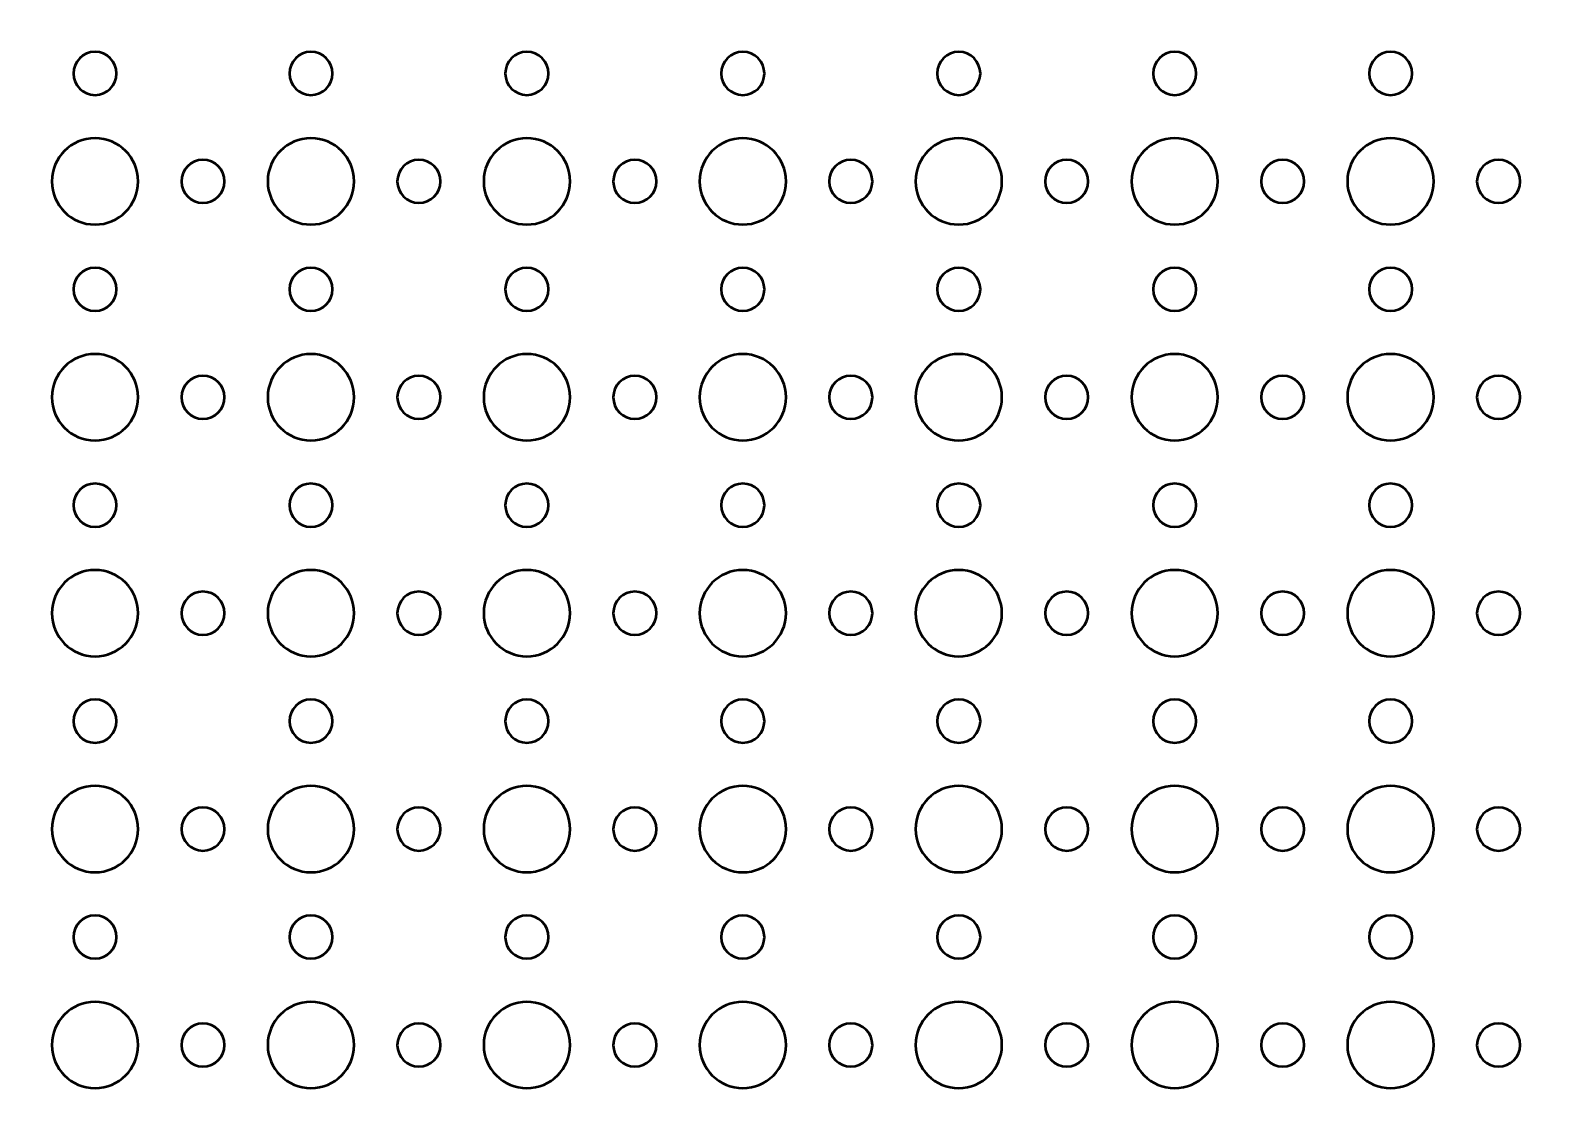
# Model space of a CAD drawing. Header units: centimetres. Extents: x -42 to 42, y -29.9 to 29.9.
# Drawn here: x 10.8 to 21.3, y 7.8 to 15.3 of the extents above; entities that cross this region are included whole.
import ezdxf

# ---------------------------------------------------------------- set-up
doc = ezdxf.new("R2010")
doc.units = ezdxf.units.CM
doc.header["$MEASUREMENT"] = 0
doc.layers.add('Layer 1', color=7, linetype='Continuous')

msp = doc.modelspace()

# ---------------------------------------------------------------- linework, layer by layer
at = {"layer": 'Layer 1', "lineweight": 53}
for points, knots in [([(41.95, 29.45), (41.95, 29.45), (41.95, -29.45), (41.95, -29.45), (41.95, -29.45), (41.95, -29.72614), (41.72614, -29.95), (41.45, -29.95), (41.45, -29.95), (41.45, -29.95), (-41.45, -29.95), (-41.45, -29.95), (-41.45, -29.95), (-41.72614, -29.95), (-41.95, -29.72614), (-41.95, -29.45), (-41.95, -29.45), (-41.95, -29.45), (-41.95, 29.45), (-41.95, 29.45), (-41.95, 29.45), (-41.95, 29.72614), (-41.72614, 29.95), (-41.45, 29.95), (-41.45, 29.95), (-41.45, 29.95), (41.45, 29.95), (41.45, 29.95), (41.45, 29.95), (41.72614, 29.95), (41.95, 29.72614), (41.95, 29.45)], [0, 0, 0, 0, 0.11111111, 0.11111111, 0.11111111, 0.11111111, 0.22222222, 0.22222222, 0.22222222, 0.22222222, 0.33333333, 0.33333333, 0.33333333, 0.33333333, 0.44444444, 0.44444444, 0.44444444, 0.44444444, 0.55555556, 0.55555556, 0.55555556, 0.55555556, 0.66666667, 0.66666667, 0.66666667, 0.66666667, 0.77777778, 0.77777778, 0.77777778, 0.77777778, 1, 1, 1, 1]), ([(11.25, 14.85), (11.16716, 14.85), (11.1, 14.91716), (11.1, 15), (11.1, 15), (11.1, 15.08284), (11.16716, 15.15), (11.25, 15.15), (11.25, 15.15), (11.33284, 15.15), (11.4, 15.08284), (11.4, 15), (11.4, 15), (11.4, 14.91716), (11.33284, 14.85), (11.25, 14.85)], [0, 0, 0, 0, 0.2, 0.2, 0.2, 0.2, 0.4, 0.4, 0.4, 0.4, 0.6, 0.6, 0.6, 0.6, 1, 1, 1, 1]), ([(12.75, 14.85), (12.66716, 14.85), (12.6, 14.91716), (12.6, 15), (12.6, 15), (12.6, 15.08284), (12.66716, 15.15), (12.75, 15.15), (12.75, 15.15), (12.83284, 15.15), (12.9, 15.08284), (12.9, 15), (12.9, 15), (12.9, 14.91716), (12.83284, 14.85), (12.75, 14.85)], [0, 0, 0, 0, 0.2, 0.2, 0.2, 0.2, 0.4, 0.4, 0.4, 0.4, 0.6, 0.6, 0.6, 0.6, 1, 1, 1, 1]), ([(14.25, 14.85), (14.16716, 14.85), (14.1, 14.91716), (14.1, 15), (14.1, 15), (14.1, 15.08284), (14.16716, 15.15), (14.25, 15.15), (14.25, 15.15), (14.33284, 15.15), (14.4, 15.08284), (14.4, 15), (14.4, 15), (14.4, 14.91716), (14.33284, 14.85), (14.25, 14.85)], [0, 0, 0, 0, 0.2, 0.2, 0.2, 0.2, 0.4, 0.4, 0.4, 0.4, 0.6, 0.6, 0.6, 0.6, 1, 1, 1, 1]), ([(15.75, 14.85), (15.66716, 14.85), (15.6, 14.91716), (15.6, 15), (15.6, 15), (15.6, 15.08284), (15.66716, 15.15), (15.75, 15.15), (15.75, 15.15), (15.83284, 15.15), (15.9, 15.08284), (15.9, 15), (15.9, 15), (15.9, 14.91716), (15.83284, 14.85), (15.75, 14.85)], [0, 0, 0, 0, 0.2, 0.2, 0.2, 0.2, 0.4, 0.4, 0.4, 0.4, 0.6, 0.6, 0.6, 0.6, 1, 1, 1, 1]), ([(17.25, 14.85), (17.16716, 14.85), (17.1, 14.91716), (17.1, 15), (17.1, 15), (17.1, 15.08284), (17.16716, 15.15), (17.25, 15.15), (17.25, 15.15), (17.33284, 15.15), (17.4, 15.08284), (17.4, 15), (17.4, 15), (17.4, 14.91716), (17.33284, 14.85), (17.25, 14.85)], [0, 0, 0, 0, 0.2, 0.2, 0.2, 0.2, 0.4, 0.4, 0.4, 0.4, 0.6, 0.6, 0.6, 0.6, 1, 1, 1, 1]), ([(18.75, 14.85), (18.66716, 14.85), (18.6, 14.91716), (18.6, 15), (18.6, 15), (18.6, 15.08284), (18.66716, 15.15), (18.75, 15.15), (18.75, 15.15), (18.83284, 15.15), (18.9, 15.08284), (18.9, 15), (18.9, 15), (18.9, 14.91716), (18.83284, 14.85), (18.75, 14.85)], [0, 0, 0, 0, 0.2, 0.2, 0.2, 0.2, 0.4, 0.4, 0.4, 0.4, 0.6, 0.6, 0.6, 0.6, 1, 1, 1, 1]), ([(20.25, 14.85), (20.16716, 14.85), (20.1, 14.91716), (20.1, 15), (20.1, 15), (20.1, 15.08284), (20.16716, 15.15), (20.25, 15.15), (20.25, 15.15), (20.33284, 15.15), (20.4, 15.08284), (20.4, 15), (20.4, 15), (20.4, 14.91716), (20.33284, 14.85), (20.25, 14.85)], [0, 0, 0, 0, 0.2, 0.2, 0.2, 0.2, 0.4, 0.4, 0.4, 0.4, 0.6, 0.6, 0.6, 0.6, 1, 1, 1, 1]), ([(11.25, 13.95), (11.08431, 13.95), (10.95, 14.08431), (10.95, 14.25), (10.95, 14.25), (10.95, 14.41569), (11.08431, 14.55), (11.25, 14.55), (11.25, 14.55), (11.41569, 14.55), (11.55, 14.41569), (11.55, 14.25), (11.55, 14.25), (11.55, 14.08431), (11.41569, 13.95), (11.25, 13.95)], [0, 0, 0, 0, 0.2, 0.2, 0.2, 0.2, 0.4, 0.4, 0.4, 0.4, 0.6, 0.6, 0.6, 0.6, 1, 1, 1, 1]), ([(12.75, 13.95), (12.58431, 13.95), (12.45, 14.08431), (12.45, 14.25), (12.45, 14.25), (12.45, 14.41569), (12.58431, 14.55), (12.75, 14.55), (12.75, 14.55), (12.91569, 14.55), (13.05, 14.41569), (13.05, 14.25), (13.05, 14.25), (13.05, 14.08431), (12.91569, 13.95), (12.75, 13.95)], [0, 0, 0, 0, 0.2, 0.2, 0.2, 0.2, 0.4, 0.4, 0.4, 0.4, 0.6, 0.6, 0.6, 0.6, 1, 1, 1, 1]), ([(14.25, 13.95), (14.08431, 13.95), (13.95, 14.08431), (13.95, 14.25), (13.95, 14.25), (13.95, 14.41569), (14.08431, 14.55), (14.25, 14.55), (14.25, 14.55), (14.41569, 14.55), (14.55, 14.41569), (14.55, 14.25), (14.55, 14.25), (14.55, 14.08431), (14.41569, 13.95), (14.25, 13.95)], [0, 0, 0, 0, 0.2, 0.2, 0.2, 0.2, 0.4, 0.4, 0.4, 0.4, 0.6, 0.6, 0.6, 0.6, 1, 1, 1, 1]), ([(15.75, 13.95), (15.58431, 13.95), (15.45, 14.08431), (15.45, 14.25), (15.45, 14.25), (15.45, 14.41569), (15.58431, 14.55), (15.75, 14.55), (15.75, 14.55), (15.91569, 14.55), (16.05, 14.41569), (16.05, 14.25), (16.05, 14.25), (16.05, 14.08431), (15.91569, 13.95), (15.75, 13.95)], [0, 0, 0, 0, 0.2, 0.2, 0.2, 0.2, 0.4, 0.4, 0.4, 0.4, 0.6, 0.6, 0.6, 0.6, 1, 1, 1, 1]), ([(17.25, 13.95), (17.08431, 13.95), (16.95, 14.08431), (16.95, 14.25), (16.95, 14.25), (16.95, 14.41569), (17.08431, 14.55), (17.25, 14.55), (17.25, 14.55), (17.41569, 14.55), (17.55, 14.41569), (17.55, 14.25), (17.55, 14.25), (17.55, 14.08431), (17.41569, 13.95), (17.25, 13.95)], [0, 0, 0, 0, 0.2, 0.2, 0.2, 0.2, 0.4, 0.4, 0.4, 0.4, 0.6, 0.6, 0.6, 0.6, 1, 1, 1, 1]), ([(18.75, 13.95), (18.58431, 13.95), (18.45, 14.08431), (18.45, 14.25), (18.45, 14.25), (18.45, 14.41569), (18.58431, 14.55), (18.75, 14.55), (18.75, 14.55), (18.91569, 14.55), (19.05, 14.41569), (19.05, 14.25), (19.05, 14.25), (19.05, 14.08431), (18.91569, 13.95), (18.75, 13.95)], [0, 0, 0, 0, 0.2, 0.2, 0.2, 0.2, 0.4, 0.4, 0.4, 0.4, 0.6, 0.6, 0.6, 0.6, 1, 1, 1, 1]), ([(20.25, 13.95), (20.08431, 13.95), (19.95, 14.08431), (19.95, 14.25), (19.95, 14.25), (19.95, 14.41569), (20.08431, 14.55), (20.25, 14.55), (20.25, 14.55), (20.41569, 14.55), (20.55, 14.41569), (20.55, 14.25), (20.55, 14.25), (20.55, 14.08431), (20.41569, 13.95), (20.25, 13.95)], [0, 0, 0, 0, 0.2, 0.2, 0.2, 0.2, 0.4, 0.4, 0.4, 0.4, 0.6, 0.6, 0.6, 0.6, 1, 1, 1, 1]), ([(12, 14.1), (11.91716, 14.1), (11.85, 14.16716), (11.85, 14.25), (11.85, 14.25), (11.85, 14.33284), (11.91716, 14.4), (12, 14.4), (12, 14.4), (12.08284, 14.4), (12.15, 14.33284), (12.15, 14.25), (12.15, 14.25), (12.15, 14.16716), (12.08284, 14.1), (12, 14.1)], [0, 0, 0, 0, 0.2, 0.2, 0.2, 0.2, 0.4, 0.4, 0.4, 0.4, 0.6, 0.6, 0.6, 0.6, 1, 1, 1, 1]), ([(13.5, 14.1), (13.41716, 14.1), (13.35, 14.16716), (13.35, 14.25), (13.35, 14.25), (13.35, 14.33284), (13.41716, 14.4), (13.5, 14.4), (13.5, 14.4), (13.58284, 14.4), (13.65, 14.33284), (13.65, 14.25), (13.65, 14.25), (13.65, 14.16716), (13.58284, 14.1), (13.5, 14.1)], [0, 0, 0, 0, 0.2, 0.2, 0.2, 0.2, 0.4, 0.4, 0.4, 0.4, 0.6, 0.6, 0.6, 0.6, 1, 1, 1, 1]), ([(15, 14.1), (14.91716, 14.1), (14.85, 14.16716), (14.85, 14.25), (14.85, 14.25), (14.85, 14.33284), (14.91716, 14.4), (15, 14.4), (15, 14.4), (15.08284, 14.4), (15.15, 14.33284), (15.15, 14.25), (15.15, 14.25), (15.15, 14.16716), (15.08284, 14.1), (15, 14.1)], [0, 0, 0, 0, 0.2, 0.2, 0.2, 0.2, 0.4, 0.4, 0.4, 0.4, 0.6, 0.6, 0.6, 0.6, 1, 1, 1, 1]), ([(16.5, 14.1), (16.41716, 14.1), (16.35, 14.16716), (16.35, 14.25), (16.35, 14.25), (16.35, 14.33284), (16.41716, 14.4), (16.5, 14.4), (16.5, 14.4), (16.58284, 14.4), (16.65, 14.33284), (16.65, 14.25), (16.65, 14.25), (16.65, 14.16716), (16.58284, 14.1), (16.5, 14.1)], [0, 0, 0, 0, 0.2, 0.2, 0.2, 0.2, 0.4, 0.4, 0.4, 0.4, 0.6, 0.6, 0.6, 0.6, 1, 1, 1, 1]), ([(18, 14.1), (17.91716, 14.1), (17.85, 14.16716), (17.85, 14.25), (17.85, 14.25), (17.85, 14.33284), (17.91716, 14.4), (18, 14.4), (18, 14.4), (18.08284, 14.4), (18.15, 14.33284), (18.15, 14.25), (18.15, 14.25), (18.15, 14.16716), (18.08284, 14.1), (18, 14.1)], [0, 0, 0, 0, 0.2, 0.2, 0.2, 0.2, 0.4, 0.4, 0.4, 0.4, 0.6, 0.6, 0.6, 0.6, 1, 1, 1, 1]), ([(19.5, 14.1), (19.41716, 14.1), (19.35, 14.16716), (19.35, 14.25), (19.35, 14.25), (19.35, 14.33284), (19.41716, 14.4), (19.5, 14.4), (19.5, 14.4), (19.58284, 14.4), (19.65, 14.33284), (19.65, 14.25), (19.65, 14.25), (19.65, 14.16716), (19.58284, 14.1), (19.5, 14.1)], [0, 0, 0, 0, 0.2, 0.2, 0.2, 0.2, 0.4, 0.4, 0.4, 0.4, 0.6, 0.6, 0.6, 0.6, 1, 1, 1, 1]), ([(21, 14.1), (20.91716, 14.1), (20.85, 14.16716), (20.85, 14.25), (20.85, 14.25), (20.85, 14.33284), (20.91716, 14.4), (21, 14.4), (21, 14.4), (21.08284, 14.4), (21.15, 14.33284), (21.15, 14.25), (21.15, 14.25), (21.15, 14.16716), (21.08284, 14.1), (21, 14.1)], [0, 0, 0, 0, 0.2, 0.2, 0.2, 0.2, 0.4, 0.4, 0.4, 0.4, 0.6, 0.6, 0.6, 0.6, 1, 1, 1, 1]), ([(11.25, 13.35), (11.16716, 13.35), (11.1, 13.41716), (11.1, 13.5), (11.1, 13.5), (11.1, 13.58284), (11.16716, 13.65), (11.25, 13.65), (11.25, 13.65), (11.33284, 13.65), (11.4, 13.58284), (11.4, 13.5), (11.4, 13.5), (11.4, 13.41716), (11.33284, 13.35), (11.25, 13.35)], [0, 0, 0, 0, 0.2, 0.2, 0.2, 0.2, 0.4, 0.4, 0.4, 0.4, 0.6, 0.6, 0.6, 0.6, 1, 1, 1, 1]), ([(12.75, 13.35), (12.66716, 13.35), (12.6, 13.41716), (12.6, 13.5), (12.6, 13.5), (12.6, 13.58284), (12.66716, 13.65), (12.75, 13.65), (12.75, 13.65), (12.83284, 13.65), (12.9, 13.58284), (12.9, 13.5), (12.9, 13.5), (12.9, 13.41716), (12.83284, 13.35), (12.75, 13.35)], [0, 0, 0, 0, 0.2, 0.2, 0.2, 0.2, 0.4, 0.4, 0.4, 0.4, 0.6, 0.6, 0.6, 0.6, 1, 1, 1, 1]), ([(14.25, 13.35), (14.16716, 13.35), (14.1, 13.41716), (14.1, 13.5), (14.1, 13.5), (14.1, 13.58284), (14.16716, 13.65), (14.25, 13.65), (14.25, 13.65), (14.33284, 13.65), (14.4, 13.58284), (14.4, 13.5), (14.4, 13.5), (14.4, 13.41716), (14.33284, 13.35), (14.25, 13.35)], [0, 0, 0, 0, 0.2, 0.2, 0.2, 0.2, 0.4, 0.4, 0.4, 0.4, 0.6, 0.6, 0.6, 0.6, 1, 1, 1, 1]), ([(15.75, 13.35), (15.66716, 13.35), (15.6, 13.41716), (15.6, 13.5), (15.6, 13.5), (15.6, 13.58284), (15.66716, 13.65), (15.75, 13.65), (15.75, 13.65), (15.83284, 13.65), (15.9, 13.58284), (15.9, 13.5), (15.9, 13.5), (15.9, 13.41716), (15.83284, 13.35), (15.75, 13.35)], [0, 0, 0, 0, 0.2, 0.2, 0.2, 0.2, 0.4, 0.4, 0.4, 0.4, 0.6, 0.6, 0.6, 0.6, 1, 1, 1, 1]), ([(17.25, 13.35), (17.16716, 13.35), (17.1, 13.41716), (17.1, 13.5), (17.1, 13.5), (17.1, 13.58284), (17.16716, 13.65), (17.25, 13.65), (17.25, 13.65), (17.33284, 13.65), (17.4, 13.58284), (17.4, 13.5), (17.4, 13.5), (17.4, 13.41716), (17.33284, 13.35), (17.25, 13.35)], [0, 0, 0, 0, 0.2, 0.2, 0.2, 0.2, 0.4, 0.4, 0.4, 0.4, 0.6, 0.6, 0.6, 0.6, 1, 1, 1, 1]), ([(18.75, 13.35), (18.66716, 13.35), (18.6, 13.41716), (18.6, 13.5), (18.6, 13.5), (18.6, 13.58284), (18.66716, 13.65), (18.75, 13.65), (18.75, 13.65), (18.83284, 13.65), (18.9, 13.58284), (18.9, 13.5), (18.9, 13.5), (18.9, 13.41716), (18.83284, 13.35), (18.75, 13.35)], [0, 0, 0, 0, 0.2, 0.2, 0.2, 0.2, 0.4, 0.4, 0.4, 0.4, 0.6, 0.6, 0.6, 0.6, 1, 1, 1, 1]), ([(20.25, 13.35), (20.16716, 13.35), (20.1, 13.41716), (20.1, 13.5), (20.1, 13.5), (20.1, 13.58284), (20.16716, 13.65), (20.25, 13.65), (20.25, 13.65), (20.33284, 13.65), (20.4, 13.58284), (20.4, 13.5), (20.4, 13.5), (20.4, 13.41716), (20.33284, 13.35), (20.25, 13.35)], [0, 0, 0, 0, 0.2, 0.2, 0.2, 0.2, 0.4, 0.4, 0.4, 0.4, 0.6, 0.6, 0.6, 0.6, 1, 1, 1, 1]), ([(11.25, 12.45), (11.08431, 12.45), (10.95, 12.58431), (10.95, 12.75), (10.95, 12.75), (10.95, 12.91569), (11.08431, 13.05), (11.25, 13.05), (11.25, 13.05), (11.41569, 13.05), (11.55, 12.91569), (11.55, 12.75), (11.55, 12.75), (11.55, 12.58431), (11.41569, 12.45), (11.25, 12.45)], [0, 0, 0, 0, 0.2, 0.2, 0.2, 0.2, 0.4, 0.4, 0.4, 0.4, 0.6, 0.6, 0.6, 0.6, 1, 1, 1, 1]), ([(12.75, 12.45), (12.58431, 12.45), (12.45, 12.58431), (12.45, 12.75), (12.45, 12.75), (12.45, 12.91569), (12.58431, 13.05), (12.75, 13.05), (12.75, 13.05), (12.91569, 13.05), (13.05, 12.91569), (13.05, 12.75), (13.05, 12.75), (13.05, 12.58431), (12.91569, 12.45), (12.75, 12.45)], [0, 0, 0, 0, 0.2, 0.2, 0.2, 0.2, 0.4, 0.4, 0.4, 0.4, 0.6, 0.6, 0.6, 0.6, 1, 1, 1, 1]), ([(14.25, 12.45), (14.08431, 12.45), (13.95, 12.58431), (13.95, 12.75), (13.95, 12.75), (13.95, 12.91569), (14.08431, 13.05), (14.25, 13.05), (14.25, 13.05), (14.41569, 13.05), (14.55, 12.91569), (14.55, 12.75), (14.55, 12.75), (14.55, 12.58431), (14.41569, 12.45), (14.25, 12.45)], [0, 0, 0, 0, 0.2, 0.2, 0.2, 0.2, 0.4, 0.4, 0.4, 0.4, 0.6, 0.6, 0.6, 0.6, 1, 1, 1, 1]), ([(15.75, 12.45), (15.58431, 12.45), (15.45, 12.58431), (15.45, 12.75), (15.45, 12.75), (15.45, 12.91569), (15.58431, 13.05), (15.75, 13.05), (15.75, 13.05), (15.91569, 13.05), (16.05, 12.91569), (16.05, 12.75), (16.05, 12.75), (16.05, 12.58431), (15.91569, 12.45), (15.75, 12.45)], [0, 0, 0, 0, 0.2, 0.2, 0.2, 0.2, 0.4, 0.4, 0.4, 0.4, 0.6, 0.6, 0.6, 0.6, 1, 1, 1, 1]), ([(17.25, 12.45), (17.08431, 12.45), (16.95, 12.58431), (16.95, 12.75), (16.95, 12.75), (16.95, 12.91569), (17.08431, 13.05), (17.25, 13.05), (17.25, 13.05), (17.41569, 13.05), (17.55, 12.91569), (17.55, 12.75), (17.55, 12.75), (17.55, 12.58431), (17.41569, 12.45), (17.25, 12.45)], [0, 0, 0, 0, 0.2, 0.2, 0.2, 0.2, 0.4, 0.4, 0.4, 0.4, 0.6, 0.6, 0.6, 0.6, 1, 1, 1, 1]), ([(18.75, 12.45), (18.58431, 12.45), (18.45, 12.58431), (18.45, 12.75), (18.45, 12.75), (18.45, 12.91569), (18.58431, 13.05), (18.75, 13.05), (18.75, 13.05), (18.91569, 13.05), (19.05, 12.91569), (19.05, 12.75), (19.05, 12.75), (19.05, 12.58431), (18.91569, 12.45), (18.75, 12.45)], [0, 0, 0, 0, 0.2, 0.2, 0.2, 0.2, 0.4, 0.4, 0.4, 0.4, 0.6, 0.6, 0.6, 0.6, 1, 1, 1, 1]), ([(20.25, 12.45), (20.08431, 12.45), (19.95, 12.58431), (19.95, 12.75), (19.95, 12.75), (19.95, 12.91569), (20.08431, 13.05), (20.25, 13.05), (20.25, 13.05), (20.41569, 13.05), (20.55, 12.91569), (20.55, 12.75), (20.55, 12.75), (20.55, 12.58431), (20.41569, 12.45), (20.25, 12.45)], [0, 0, 0, 0, 0.2, 0.2, 0.2, 0.2, 0.4, 0.4, 0.4, 0.4, 0.6, 0.6, 0.6, 0.6, 1, 1, 1, 1]), ([(12, 12.6), (11.91716, 12.6), (11.85, 12.66716), (11.85, 12.75), (11.85, 12.75), (11.85, 12.83284), (11.91716, 12.9), (12, 12.9), (12, 12.9), (12.08284, 12.9), (12.15, 12.83284), (12.15, 12.75), (12.15, 12.75), (12.15, 12.66716), (12.08284, 12.6), (12, 12.6)], [0, 0, 0, 0, 0.2, 0.2, 0.2, 0.2, 0.4, 0.4, 0.4, 0.4, 0.6, 0.6, 0.6, 0.6, 1, 1, 1, 1]), ([(13.5, 12.6), (13.41716, 12.6), (13.35, 12.66716), (13.35, 12.75), (13.35, 12.75), (13.35, 12.83284), (13.41716, 12.9), (13.5, 12.9), (13.5, 12.9), (13.58284, 12.9), (13.65, 12.83284), (13.65, 12.75), (13.65, 12.75), (13.65, 12.66716), (13.58284, 12.6), (13.5, 12.6)], [0, 0, 0, 0, 0.2, 0.2, 0.2, 0.2, 0.4, 0.4, 0.4, 0.4, 0.6, 0.6, 0.6, 0.6, 1, 1, 1, 1]), ([(15, 12.6), (14.91716, 12.6), (14.85, 12.66716), (14.85, 12.75), (14.85, 12.75), (14.85, 12.83284), (14.91716, 12.9), (15, 12.9), (15, 12.9), (15.08284, 12.9), (15.15, 12.83284), (15.15, 12.75), (15.15, 12.75), (15.15, 12.66716), (15.08284, 12.6), (15, 12.6)], [0, 0, 0, 0, 0.2, 0.2, 0.2, 0.2, 0.4, 0.4, 0.4, 0.4, 0.6, 0.6, 0.6, 0.6, 1, 1, 1, 1]), ([(16.5, 12.6), (16.41716, 12.6), (16.35, 12.66716), (16.35, 12.75), (16.35, 12.75), (16.35, 12.83284), (16.41716, 12.9), (16.5, 12.9), (16.5, 12.9), (16.58284, 12.9), (16.65, 12.83284), (16.65, 12.75), (16.65, 12.75), (16.65, 12.66716), (16.58284, 12.6), (16.5, 12.6)], [0, 0, 0, 0, 0.2, 0.2, 0.2, 0.2, 0.4, 0.4, 0.4, 0.4, 0.6, 0.6, 0.6, 0.6, 1, 1, 1, 1]), ([(18, 12.6), (17.91716, 12.6), (17.85, 12.66716), (17.85, 12.75), (17.85, 12.75), (17.85, 12.83284), (17.91716, 12.9), (18, 12.9), (18, 12.9), (18.08284, 12.9), (18.15, 12.83284), (18.15, 12.75), (18.15, 12.75), (18.15, 12.66716), (18.08284, 12.6), (18, 12.6)], [0, 0, 0, 0, 0.2, 0.2, 0.2, 0.2, 0.4, 0.4, 0.4, 0.4, 0.6, 0.6, 0.6, 0.6, 1, 1, 1, 1]), ([(19.5, 12.6), (19.41716, 12.6), (19.35, 12.66716), (19.35, 12.75), (19.35, 12.75), (19.35, 12.83284), (19.41716, 12.9), (19.5, 12.9), (19.5, 12.9), (19.58284, 12.9), (19.65, 12.83284), (19.65, 12.75), (19.65, 12.75), (19.65, 12.66716), (19.58284, 12.6), (19.5, 12.6)], [0, 0, 0, 0, 0.2, 0.2, 0.2, 0.2, 0.4, 0.4, 0.4, 0.4, 0.6, 0.6, 0.6, 0.6, 1, 1, 1, 1]), ([(21, 12.6), (20.91716, 12.6), (20.85, 12.66716), (20.85, 12.75), (20.85, 12.75), (20.85, 12.83284), (20.91716, 12.9), (21, 12.9), (21, 12.9), (21.08284, 12.9), (21.15, 12.83284), (21.15, 12.75), (21.15, 12.75), (21.15, 12.66716), (21.08284, 12.6), (21, 12.6)], [0, 0, 0, 0, 0.2, 0.2, 0.2, 0.2, 0.4, 0.4, 0.4, 0.4, 0.6, 0.6, 0.6, 0.6, 1, 1, 1, 1]), ([(11.25, 11.85), (11.16716, 11.85), (11.1, 11.91716), (11.1, 12), (11.1, 12), (11.1, 12.08284), (11.16716, 12.15), (11.25, 12.15), (11.25, 12.15), (11.33284, 12.15), (11.4, 12.08284), (11.4, 12), (11.4, 12), (11.4, 11.91716), (11.33284, 11.85), (11.25, 11.85)], [0, 0, 0, 0, 0.2, 0.2, 0.2, 0.2, 0.4, 0.4, 0.4, 0.4, 0.6, 0.6, 0.6, 0.6, 1, 1, 1, 1]), ([(12.75, 11.85), (12.66716, 11.85), (12.6, 11.91716), (12.6, 12), (12.6, 12), (12.6, 12.08284), (12.66716, 12.15), (12.75, 12.15), (12.75, 12.15), (12.83284, 12.15), (12.9, 12.08284), (12.9, 12), (12.9, 12), (12.9, 11.91716), (12.83284, 11.85), (12.75, 11.85)], [0, 0, 0, 0, 0.2, 0.2, 0.2, 0.2, 0.4, 0.4, 0.4, 0.4, 0.6, 0.6, 0.6, 0.6, 1, 1, 1, 1]), ([(14.25, 11.85), (14.16716, 11.85), (14.1, 11.91716), (14.1, 12), (14.1, 12), (14.1, 12.08284), (14.16716, 12.15), (14.25, 12.15), (14.25, 12.15), (14.33284, 12.15), (14.4, 12.08284), (14.4, 12), (14.4, 12), (14.4, 11.91716), (14.33284, 11.85), (14.25, 11.85)], [0, 0, 0, 0, 0.2, 0.2, 0.2, 0.2, 0.4, 0.4, 0.4, 0.4, 0.6, 0.6, 0.6, 0.6, 1, 1, 1, 1]), ([(15.75, 11.85), (15.66716, 11.85), (15.6, 11.91716), (15.6, 12), (15.6, 12), (15.6, 12.08284), (15.66716, 12.15), (15.75, 12.15), (15.75, 12.15), (15.83284, 12.15), (15.9, 12.08284), (15.9, 12), (15.9, 12), (15.9, 11.91716), (15.83284, 11.85), (15.75, 11.85)], [0, 0, 0, 0, 0.2, 0.2, 0.2, 0.2, 0.4, 0.4, 0.4, 0.4, 0.6, 0.6, 0.6, 0.6, 1, 1, 1, 1]), ([(17.25, 11.85), (17.16716, 11.85), (17.1, 11.91716), (17.1, 12), (17.1, 12), (17.1, 12.08284), (17.16716, 12.15), (17.25, 12.15), (17.25, 12.15), (17.33284, 12.15), (17.4, 12.08284), (17.4, 12), (17.4, 12), (17.4, 11.91716), (17.33284, 11.85), (17.25, 11.85)], [0, 0, 0, 0, 0.2, 0.2, 0.2, 0.2, 0.4, 0.4, 0.4, 0.4, 0.6, 0.6, 0.6, 0.6, 1, 1, 1, 1]), ([(18.75, 11.85), (18.66716, 11.85), (18.6, 11.91716), (18.6, 12), (18.6, 12), (18.6, 12.08284), (18.66716, 12.15), (18.75, 12.15), (18.75, 12.15), (18.83284, 12.15), (18.9, 12.08284), (18.9, 12), (18.9, 12), (18.9, 11.91716), (18.83284, 11.85), (18.75, 11.85)], [0, 0, 0, 0, 0.2, 0.2, 0.2, 0.2, 0.4, 0.4, 0.4, 0.4, 0.6, 0.6, 0.6, 0.6, 1, 1, 1, 1]), ([(20.25, 11.85), (20.16716, 11.85), (20.1, 11.91716), (20.1, 12), (20.1, 12), (20.1, 12.08284), (20.16716, 12.15), (20.25, 12.15), (20.25, 12.15), (20.33284, 12.15), (20.4, 12.08284), (20.4, 12), (20.4, 12), (20.4, 11.91716), (20.33284, 11.85), (20.25, 11.85)], [0, 0, 0, 0, 0.2, 0.2, 0.2, 0.2, 0.4, 0.4, 0.4, 0.4, 0.6, 0.6, 0.6, 0.6, 1, 1, 1, 1]), ([(11.25, 10.95), (11.08431, 10.95), (10.95, 11.08431), (10.95, 11.25), (10.95, 11.25), (10.95, 11.41569), (11.08431, 11.55), (11.25, 11.55), (11.25, 11.55), (11.41569, 11.55), (11.55, 11.41569), (11.55, 11.25), (11.55, 11.25), (11.55, 11.08431), (11.41569, 10.95), (11.25, 10.95)], [0, 0, 0, 0, 0.2, 0.2, 0.2, 0.2, 0.4, 0.4, 0.4, 0.4, 0.6, 0.6, 0.6, 0.6, 1, 1, 1, 1]), ([(12.75, 10.95), (12.58431, 10.95), (12.45, 11.08431), (12.45, 11.25), (12.45, 11.25), (12.45, 11.41569), (12.58431, 11.55), (12.75, 11.55), (12.75, 11.55), (12.91569, 11.55), (13.05, 11.41569), (13.05, 11.25), (13.05, 11.25), (13.05, 11.08431), (12.91569, 10.95), (12.75, 10.95)], [0, 0, 0, 0, 0.2, 0.2, 0.2, 0.2, 0.4, 0.4, 0.4, 0.4, 0.6, 0.6, 0.6, 0.6, 1, 1, 1, 1]), ([(14.25, 10.95), (14.08431, 10.95), (13.95, 11.08431), (13.95, 11.25), (13.95, 11.25), (13.95, 11.41569), (14.08431, 11.55), (14.25, 11.55), (14.25, 11.55), (14.41569, 11.55), (14.55, 11.41569), (14.55, 11.25), (14.55, 11.25), (14.55, 11.08431), (14.41569, 10.95), (14.25, 10.95)], [0, 0, 0, 0, 0.2, 0.2, 0.2, 0.2, 0.4, 0.4, 0.4, 0.4, 0.6, 0.6, 0.6, 0.6, 1, 1, 1, 1]), ([(15.75, 10.95), (15.58431, 10.95), (15.45, 11.08431), (15.45, 11.25), (15.45, 11.25), (15.45, 11.41569), (15.58431, 11.55), (15.75, 11.55), (15.75, 11.55), (15.91569, 11.55), (16.05, 11.41569), (16.05, 11.25), (16.05, 11.25), (16.05, 11.08431), (15.91569, 10.95), (15.75, 10.95)], [0, 0, 0, 0, 0.2, 0.2, 0.2, 0.2, 0.4, 0.4, 0.4, 0.4, 0.6, 0.6, 0.6, 0.6, 1, 1, 1, 1]), ([(17.25, 10.95), (17.08431, 10.95), (16.95, 11.08431), (16.95, 11.25), (16.95, 11.25), (16.95, 11.41569), (17.08431, 11.55), (17.25, 11.55), (17.25, 11.55), (17.41569, 11.55), (17.55, 11.41569), (17.55, 11.25), (17.55, 11.25), (17.55, 11.08431), (17.41569, 10.95), (17.25, 10.95)], [0, 0, 0, 0, 0.2, 0.2, 0.2, 0.2, 0.4, 0.4, 0.4, 0.4, 0.6, 0.6, 0.6, 0.6, 1, 1, 1, 1]), ([(18.75, 10.95), (18.58431, 10.95), (18.45, 11.08431), (18.45, 11.25), (18.45, 11.25), (18.45, 11.41569), (18.58431, 11.55), (18.75, 11.55), (18.75, 11.55), (18.91569, 11.55), (19.05, 11.41569), (19.05, 11.25), (19.05, 11.25), (19.05, 11.08431), (18.91569, 10.95), (18.75, 10.95)], [0, 0, 0, 0, 0.2, 0.2, 0.2, 0.2, 0.4, 0.4, 0.4, 0.4, 0.6, 0.6, 0.6, 0.6, 1, 1, 1, 1]), ([(20.25, 10.95), (20.08431, 10.95), (19.95, 11.08431), (19.95, 11.25), (19.95, 11.25), (19.95, 11.41569), (20.08431, 11.55), (20.25, 11.55), (20.25, 11.55), (20.41569, 11.55), (20.55, 11.41569), (20.55, 11.25), (20.55, 11.25), (20.55, 11.08431), (20.41569, 10.95), (20.25, 10.95)], [0, 0, 0, 0, 0.2, 0.2, 0.2, 0.2, 0.4, 0.4, 0.4, 0.4, 0.6, 0.6, 0.6, 0.6, 1, 1, 1, 1]), ([(12, 11.1), (11.91716, 11.1), (11.85, 11.16716), (11.85, 11.25), (11.85, 11.25), (11.85, 11.33284), (11.91716, 11.4), (12, 11.4), (12, 11.4), (12.08284, 11.4), (12.15, 11.33284), (12.15, 11.25), (12.15, 11.25), (12.15, 11.16716), (12.08284, 11.1), (12, 11.1)], [0, 0, 0, 0, 0.2, 0.2, 0.2, 0.2, 0.4, 0.4, 0.4, 0.4, 0.6, 0.6, 0.6, 0.6, 1, 1, 1, 1]), ([(13.5, 11.1), (13.41716, 11.1), (13.35, 11.16716), (13.35, 11.25), (13.35, 11.25), (13.35, 11.33284), (13.41716, 11.4), (13.5, 11.4), (13.5, 11.4), (13.58284, 11.4), (13.65, 11.33284), (13.65, 11.25), (13.65, 11.25), (13.65, 11.16716), (13.58284, 11.1), (13.5, 11.1)], [0, 0, 0, 0, 0.2, 0.2, 0.2, 0.2, 0.4, 0.4, 0.4, 0.4, 0.6, 0.6, 0.6, 0.6, 1, 1, 1, 1]), ([(15, 11.1), (14.91716, 11.1), (14.85, 11.16716), (14.85, 11.25), (14.85, 11.25), (14.85, 11.33284), (14.91716, 11.4), (15, 11.4), (15, 11.4), (15.08284, 11.4), (15.15, 11.33284), (15.15, 11.25), (15.15, 11.25), (15.15, 11.16716), (15.08284, 11.1), (15, 11.1)], [0, 0, 0, 0, 0.2, 0.2, 0.2, 0.2, 0.4, 0.4, 0.4, 0.4, 0.6, 0.6, 0.6, 0.6, 1, 1, 1, 1]), ([(16.5, 11.1), (16.41716, 11.1), (16.35, 11.16716), (16.35, 11.25), (16.35, 11.25), (16.35, 11.33284), (16.41716, 11.4), (16.5, 11.4), (16.5, 11.4), (16.58284, 11.4), (16.65, 11.33284), (16.65, 11.25), (16.65, 11.25), (16.65, 11.16716), (16.58284, 11.1), (16.5, 11.1)], [0, 0, 0, 0, 0.2, 0.2, 0.2, 0.2, 0.4, 0.4, 0.4, 0.4, 0.6, 0.6, 0.6, 0.6, 1, 1, 1, 1]), ([(18, 11.1), (17.91716, 11.1), (17.85, 11.16716), (17.85, 11.25), (17.85, 11.25), (17.85, 11.33284), (17.91716, 11.4), (18, 11.4), (18, 11.4), (18.08284, 11.4), (18.15, 11.33284), (18.15, 11.25), (18.15, 11.25), (18.15, 11.16716), (18.08284, 11.1), (18, 11.1)], [0, 0, 0, 0, 0.2, 0.2, 0.2, 0.2, 0.4, 0.4, 0.4, 0.4, 0.6, 0.6, 0.6, 0.6, 1, 1, 1, 1]), ([(19.5, 11.1), (19.41716, 11.1), (19.35, 11.16716), (19.35, 11.25), (19.35, 11.25), (19.35, 11.33284), (19.41716, 11.4), (19.5, 11.4), (19.5, 11.4), (19.58284, 11.4), (19.65, 11.33284), (19.65, 11.25), (19.65, 11.25), (19.65, 11.16716), (19.58284, 11.1), (19.5, 11.1)], [0, 0, 0, 0, 0.2, 0.2, 0.2, 0.2, 0.4, 0.4, 0.4, 0.4, 0.6, 0.6, 0.6, 0.6, 1, 1, 1, 1]), ([(21, 11.1), (20.91716, 11.1), (20.85, 11.16716), (20.85, 11.25), (20.85, 11.25), (20.85, 11.33284), (20.91716, 11.4), (21, 11.4), (21, 11.4), (21.08284, 11.4), (21.15, 11.33284), (21.15, 11.25), (21.15, 11.25), (21.15, 11.16716), (21.08284, 11.1), (21, 11.1)], [0, 0, 0, 0, 0.2, 0.2, 0.2, 0.2, 0.4, 0.4, 0.4, 0.4, 0.6, 0.6, 0.6, 0.6, 1, 1, 1, 1]), ([(11.25, 10.35), (11.16716, 10.35), (11.1, 10.41716), (11.1, 10.5), (11.1, 10.5), (11.1, 10.58284), (11.16716, 10.65), (11.25, 10.65), (11.25, 10.65), (11.33284, 10.65), (11.4, 10.58284), (11.4, 10.5), (11.4, 10.5), (11.4, 10.41716), (11.33284, 10.35), (11.25, 10.35)], [0, 0, 0, 0, 0.2, 0.2, 0.2, 0.2, 0.4, 0.4, 0.4, 0.4, 0.6, 0.6, 0.6, 0.6, 1, 1, 1, 1]), ([(12.75, 10.35), (12.66716, 10.35), (12.6, 10.41716), (12.6, 10.5), (12.6, 10.5), (12.6, 10.58284), (12.66716, 10.65), (12.75, 10.65), (12.75, 10.65), (12.83284, 10.65), (12.9, 10.58284), (12.9, 10.5), (12.9, 10.5), (12.9, 10.41716), (12.83284, 10.35), (12.75, 10.35)], [0, 0, 0, 0, 0.2, 0.2, 0.2, 0.2, 0.4, 0.4, 0.4, 0.4, 0.6, 0.6, 0.6, 0.6, 1, 1, 1, 1]), ([(14.25, 10.35), (14.16716, 10.35), (14.1, 10.41716), (14.1, 10.5), (14.1, 10.5), (14.1, 10.58284), (14.16716, 10.65), (14.25, 10.65), (14.25, 10.65), (14.33284, 10.65), (14.4, 10.58284), (14.4, 10.5), (14.4, 10.5), (14.4, 10.41716), (14.33284, 10.35), (14.25, 10.35)], [0, 0, 0, 0, 0.2, 0.2, 0.2, 0.2, 0.4, 0.4, 0.4, 0.4, 0.6, 0.6, 0.6, 0.6, 1, 1, 1, 1]), ([(15.75, 10.35), (15.66716, 10.35), (15.6, 10.41716), (15.6, 10.5), (15.6, 10.5), (15.6, 10.58284), (15.66716, 10.65), (15.75, 10.65), (15.75, 10.65), (15.83284, 10.65), (15.9, 10.58284), (15.9, 10.5), (15.9, 10.5), (15.9, 10.41716), (15.83284, 10.35), (15.75, 10.35)], [0, 0, 0, 0, 0.2, 0.2, 0.2, 0.2, 0.4, 0.4, 0.4, 0.4, 0.6, 0.6, 0.6, 0.6, 1, 1, 1, 1]), ([(17.25, 10.35), (17.16716, 10.35), (17.1, 10.41716), (17.1, 10.5), (17.1, 10.5), (17.1, 10.58284), (17.16716, 10.65), (17.25, 10.65), (17.25, 10.65), (17.33284, 10.65), (17.4, 10.58284), (17.4, 10.5), (17.4, 10.5), (17.4, 10.41716), (17.33284, 10.35), (17.25, 10.35)], [0, 0, 0, 0, 0.2, 0.2, 0.2, 0.2, 0.4, 0.4, 0.4, 0.4, 0.6, 0.6, 0.6, 0.6, 1, 1, 1, 1]), ([(18.75, 10.35), (18.66716, 10.35), (18.6, 10.41716), (18.6, 10.5), (18.6, 10.5), (18.6, 10.58284), (18.66716, 10.65), (18.75, 10.65), (18.75, 10.65), (18.83284, 10.65), (18.9, 10.58284), (18.9, 10.5), (18.9, 10.5), (18.9, 10.41716), (18.83284, 10.35), (18.75, 10.35)], [0, 0, 0, 0, 0.2, 0.2, 0.2, 0.2, 0.4, 0.4, 0.4, 0.4, 0.6, 0.6, 0.6, 0.6, 1, 1, 1, 1]), ([(20.25, 10.35), (20.16716, 10.35), (20.1, 10.41716), (20.1, 10.5), (20.1, 10.5), (20.1, 10.58284), (20.16716, 10.65), (20.25, 10.65), (20.25, 10.65), (20.33284, 10.65), (20.4, 10.58284), (20.4, 10.5), (20.4, 10.5), (20.4, 10.41716), (20.33284, 10.35), (20.25, 10.35)], [0, 0, 0, 0, 0.2, 0.2, 0.2, 0.2, 0.4, 0.4, 0.4, 0.4, 0.6, 0.6, 0.6, 0.6, 1, 1, 1, 1]), ([(11.25, 9.45), (11.08431, 9.45), (10.95, 9.58431), (10.95, 9.75), (10.95, 9.75), (10.95, 9.91569), (11.08431, 10.05), (11.25, 10.05), (11.25, 10.05), (11.41569, 10.05), (11.55, 9.91569), (11.55, 9.75), (11.55, 9.75), (11.55, 9.58431), (11.41569, 9.45), (11.25, 9.45)], [0, 0, 0, 0, 0.2, 0.2, 0.2, 0.2, 0.4, 0.4, 0.4, 0.4, 0.6, 0.6, 0.6, 0.6, 1, 1, 1, 1]), ([(12.75, 9.45), (12.58431, 9.45), (12.45, 9.58431), (12.45, 9.75), (12.45, 9.75), (12.45, 9.91569), (12.58431, 10.05), (12.75, 10.05), (12.75, 10.05), (12.91569, 10.05), (13.05, 9.91569), (13.05, 9.75), (13.05, 9.75), (13.05, 9.58431), (12.91569, 9.45), (12.75, 9.45)], [0, 0, 0, 0, 0.2, 0.2, 0.2, 0.2, 0.4, 0.4, 0.4, 0.4, 0.6, 0.6, 0.6, 0.6, 1, 1, 1, 1]), ([(14.25, 9.45), (14.08431, 9.45), (13.95, 9.58431), (13.95, 9.75), (13.95, 9.75), (13.95, 9.91569), (14.08431, 10.05), (14.25, 10.05), (14.25, 10.05), (14.41569, 10.05), (14.55, 9.91569), (14.55, 9.75), (14.55, 9.75), (14.55, 9.58431), (14.41569, 9.45), (14.25, 9.45)], [0, 0, 0, 0, 0.2, 0.2, 0.2, 0.2, 0.4, 0.4, 0.4, 0.4, 0.6, 0.6, 0.6, 0.6, 1, 1, 1, 1]), ([(15.75, 9.45), (15.58431, 9.45), (15.45, 9.58431), (15.45, 9.75), (15.45, 9.75), (15.45, 9.91569), (15.58431, 10.05), (15.75, 10.05), (15.75, 10.05), (15.91569, 10.05), (16.05, 9.91569), (16.05, 9.75), (16.05, 9.75), (16.05, 9.58431), (15.91569, 9.45), (15.75, 9.45)], [0, 0, 0, 0, 0.2, 0.2, 0.2, 0.2, 0.4, 0.4, 0.4, 0.4, 0.6, 0.6, 0.6, 0.6, 1, 1, 1, 1]), ([(17.25, 9.45), (17.08431, 9.45), (16.95, 9.58431), (16.95, 9.75), (16.95, 9.75), (16.95, 9.91569), (17.08431, 10.05), (17.25, 10.05), (17.25, 10.05), (17.41569, 10.05), (17.55, 9.91569), (17.55, 9.75), (17.55, 9.75), (17.55, 9.58431), (17.41569, 9.45), (17.25, 9.45)], [0, 0, 0, 0, 0.2, 0.2, 0.2, 0.2, 0.4, 0.4, 0.4, 0.4, 0.6, 0.6, 0.6, 0.6, 1, 1, 1, 1]), ([(18.75, 9.45), (18.58431, 9.45), (18.45, 9.58431), (18.45, 9.75), (18.45, 9.75), (18.45, 9.91569), (18.58431, 10.05), (18.75, 10.05), (18.75, 10.05), (18.91569, 10.05), (19.05, 9.91569), (19.05, 9.75), (19.05, 9.75), (19.05, 9.58431), (18.91569, 9.45), (18.75, 9.45)], [0, 0, 0, 0, 0.2, 0.2, 0.2, 0.2, 0.4, 0.4, 0.4, 0.4, 0.6, 0.6, 0.6, 0.6, 1, 1, 1, 1]), ([(20.25, 9.45), (20.08431, 9.45), (19.95, 9.58431), (19.95, 9.75), (19.95, 9.75), (19.95, 9.91569), (20.08431, 10.05), (20.25, 10.05), (20.25, 10.05), (20.41569, 10.05), (20.55, 9.91569), (20.55, 9.75), (20.55, 9.75), (20.55, 9.58431), (20.41569, 9.45), (20.25, 9.45)], [0, 0, 0, 0, 0.2, 0.2, 0.2, 0.2, 0.4, 0.4, 0.4, 0.4, 0.6, 0.6, 0.6, 0.6, 1, 1, 1, 1]), ([(12, 9.6), (11.91716, 9.6), (11.85, 9.66716), (11.85, 9.75), (11.85, 9.75), (11.85, 9.83284), (11.91716, 9.9), (12, 9.9), (12, 9.9), (12.08284, 9.9), (12.15, 9.83284), (12.15, 9.75), (12.15, 9.75), (12.15, 9.66716), (12.08284, 9.6), (12, 9.6)], [0, 0, 0, 0, 0.2, 0.2, 0.2, 0.2, 0.4, 0.4, 0.4, 0.4, 0.6, 0.6, 0.6, 0.6, 1, 1, 1, 1]), ([(13.5, 9.6), (13.41716, 9.6), (13.35, 9.66716), (13.35, 9.75), (13.35, 9.75), (13.35, 9.83284), (13.41716, 9.9), (13.5, 9.9), (13.5, 9.9), (13.58284, 9.9), (13.65, 9.83284), (13.65, 9.75), (13.65, 9.75), (13.65, 9.66716), (13.58284, 9.6), (13.5, 9.6)], [0, 0, 0, 0, 0.2, 0.2, 0.2, 0.2, 0.4, 0.4, 0.4, 0.4, 0.6, 0.6, 0.6, 0.6, 1, 1, 1, 1]), ([(15, 9.6), (14.91716, 9.6), (14.85, 9.66716), (14.85, 9.75), (14.85, 9.75), (14.85, 9.83284), (14.91716, 9.9), (15, 9.9), (15, 9.9), (15.08284, 9.9), (15.15, 9.83284), (15.15, 9.75), (15.15, 9.75), (15.15, 9.66716), (15.08284, 9.6), (15, 9.6)], [0, 0, 0, 0, 0.2, 0.2, 0.2, 0.2, 0.4, 0.4, 0.4, 0.4, 0.6, 0.6, 0.6, 0.6, 1, 1, 1, 1]), ([(16.5, 9.6), (16.41716, 9.6), (16.35, 9.66716), (16.35, 9.75), (16.35, 9.75), (16.35, 9.83284), (16.41716, 9.9), (16.5, 9.9), (16.5, 9.9), (16.58284, 9.9), (16.65, 9.83284), (16.65, 9.75), (16.65, 9.75), (16.65, 9.66716), (16.58284, 9.6), (16.5, 9.6)], [0, 0, 0, 0, 0.2, 0.2, 0.2, 0.2, 0.4, 0.4, 0.4, 0.4, 0.6, 0.6, 0.6, 0.6, 1, 1, 1, 1]), ([(18, 9.6), (17.91716, 9.6), (17.85, 9.66716), (17.85, 9.75), (17.85, 9.75), (17.85, 9.83284), (17.91716, 9.9), (18, 9.9), (18, 9.9), (18.08284, 9.9), (18.15, 9.83284), (18.15, 9.75), (18.15, 9.75), (18.15, 9.66716), (18.08284, 9.6), (18, 9.6)], [0, 0, 0, 0, 0.2, 0.2, 0.2, 0.2, 0.4, 0.4, 0.4, 0.4, 0.6, 0.6, 0.6, 0.6, 1, 1, 1, 1]), ([(19.5, 9.6), (19.41716, 9.6), (19.35, 9.66716), (19.35, 9.75), (19.35, 9.75), (19.35, 9.83284), (19.41716, 9.9), (19.5, 9.9), (19.5, 9.9), (19.58284, 9.9), (19.65, 9.83284), (19.65, 9.75), (19.65, 9.75), (19.65, 9.66716), (19.58284, 9.6), (19.5, 9.6)], [0, 0, 0, 0, 0.2, 0.2, 0.2, 0.2, 0.4, 0.4, 0.4, 0.4, 0.6, 0.6, 0.6, 0.6, 1, 1, 1, 1]), ([(21, 9.6), (20.91716, 9.6), (20.85, 9.66716), (20.85, 9.75), (20.85, 9.75), (20.85, 9.83284), (20.91716, 9.9), (21, 9.9), (21, 9.9), (21.08284, 9.9), (21.15, 9.83284), (21.15, 9.75), (21.15, 9.75), (21.15, 9.66716), (21.08284, 9.6), (21, 9.6)], [0, 0, 0, 0, 0.2, 0.2, 0.2, 0.2, 0.4, 0.4, 0.4, 0.4, 0.6, 0.6, 0.6, 0.6, 1, 1, 1, 1]), ([(11.25, 8.85), (11.16716, 8.85), (11.1, 8.91716), (11.1, 9), (11.1, 9), (11.1, 9.08284), (11.16716, 9.15), (11.25, 9.15), (11.25, 9.15), (11.33284, 9.15), (11.4, 9.08284), (11.4, 9), (11.4, 9), (11.4, 8.91716), (11.33284, 8.85), (11.25, 8.85)], [0, 0, 0, 0, 0.2, 0.2, 0.2, 0.2, 0.4, 0.4, 0.4, 0.4, 0.6, 0.6, 0.6, 0.6, 1, 1, 1, 1]), ([(12.75, 8.85), (12.66716, 8.85), (12.6, 8.91716), (12.6, 9), (12.6, 9), (12.6, 9.08284), (12.66716, 9.15), (12.75, 9.15), (12.75, 9.15), (12.83284, 9.15), (12.9, 9.08284), (12.9, 9), (12.9, 9), (12.9, 8.91716), (12.83284, 8.85), (12.75, 8.85)], [0, 0, 0, 0, 0.2, 0.2, 0.2, 0.2, 0.4, 0.4, 0.4, 0.4, 0.6, 0.6, 0.6, 0.6, 1, 1, 1, 1]), ([(14.25, 8.85), (14.16716, 8.85), (14.1, 8.91716), (14.1, 9), (14.1, 9), (14.1, 9.08284), (14.16716, 9.15), (14.25, 9.15), (14.25, 9.15), (14.33284, 9.15), (14.4, 9.08284), (14.4, 9), (14.4, 9), (14.4, 8.91716), (14.33284, 8.85), (14.25, 8.85)], [0, 0, 0, 0, 0.2, 0.2, 0.2, 0.2, 0.4, 0.4, 0.4, 0.4, 0.6, 0.6, 0.6, 0.6, 1, 1, 1, 1]), ([(15.75, 8.85), (15.66716, 8.85), (15.6, 8.91716), (15.6, 9), (15.6, 9), (15.6, 9.08284), (15.66716, 9.15), (15.75, 9.15), (15.75, 9.15), (15.83284, 9.15), (15.9, 9.08284), (15.9, 9), (15.9, 9), (15.9, 8.91716), (15.83284, 8.85), (15.75, 8.85)], [0, 0, 0, 0, 0.2, 0.2, 0.2, 0.2, 0.4, 0.4, 0.4, 0.4, 0.6, 0.6, 0.6, 0.6, 1, 1, 1, 1]), ([(17.25, 8.85), (17.16716, 8.85), (17.1, 8.91716), (17.1, 9), (17.1, 9), (17.1, 9.08284), (17.16716, 9.15), (17.25, 9.15), (17.25, 9.15), (17.33284, 9.15), (17.4, 9.08284), (17.4, 9), (17.4, 9), (17.4, 8.91716), (17.33284, 8.85), (17.25, 8.85)], [0, 0, 0, 0, 0.2, 0.2, 0.2, 0.2, 0.4, 0.4, 0.4, 0.4, 0.6, 0.6, 0.6, 0.6, 1, 1, 1, 1]), ([(18.75, 8.85), (18.66716, 8.85), (18.6, 8.91716), (18.6, 9), (18.6, 9), (18.6, 9.08284), (18.66716, 9.15), (18.75, 9.15), (18.75, 9.15), (18.83284, 9.15), (18.9, 9.08284), (18.9, 9), (18.9, 9), (18.9, 8.91716), (18.83284, 8.85), (18.75, 8.85)], [0, 0, 0, 0, 0.2, 0.2, 0.2, 0.2, 0.4, 0.4, 0.4, 0.4, 0.6, 0.6, 0.6, 0.6, 1, 1, 1, 1]), ([(20.25, 8.85), (20.16716, 8.85), (20.1, 8.91716), (20.1, 9), (20.1, 9), (20.1, 9.08284), (20.16716, 9.15), (20.25, 9.15), (20.25, 9.15), (20.33284, 9.15), (20.4, 9.08284), (20.4, 9), (20.4, 9), (20.4, 8.91716), (20.33284, 8.85), (20.25, 8.85)], [0, 0, 0, 0, 0.2, 0.2, 0.2, 0.2, 0.4, 0.4, 0.4, 0.4, 0.6, 0.6, 0.6, 0.6, 1, 1, 1, 1]), ([(11.25, 7.95), (11.08431, 7.95), (10.95, 8.08431), (10.95, 8.25), (10.95, 8.25), (10.95, 8.41569), (11.08431, 8.55), (11.25, 8.55), (11.25, 8.55), (11.41569, 8.55), (11.55, 8.41569), (11.55, 8.25), (11.55, 8.25), (11.55, 8.08431), (11.41569, 7.95), (11.25, 7.95)], [0, 0, 0, 0, 0.2, 0.2, 0.2, 0.2, 0.4, 0.4, 0.4, 0.4, 0.6, 0.6, 0.6, 0.6, 1, 1, 1, 1]), ([(12.75, 7.95), (12.58431, 7.95), (12.45, 8.08431), (12.45, 8.25), (12.45, 8.25), (12.45, 8.41569), (12.58431, 8.55), (12.75, 8.55), (12.75, 8.55), (12.91569, 8.55), (13.05, 8.41569), (13.05, 8.25), (13.05, 8.25), (13.05, 8.08431), (12.91569, 7.95), (12.75, 7.95)], [0, 0, 0, 0, 0.2, 0.2, 0.2, 0.2, 0.4, 0.4, 0.4, 0.4, 0.6, 0.6, 0.6, 0.6, 1, 1, 1, 1]), ([(14.25, 7.95), (14.08431, 7.95), (13.95, 8.08431), (13.95, 8.25), (13.95, 8.25), (13.95, 8.41569), (14.08431, 8.55), (14.25, 8.55), (14.25, 8.55), (14.41569, 8.55), (14.55, 8.41569), (14.55, 8.25), (14.55, 8.25), (14.55, 8.08431), (14.41569, 7.95), (14.25, 7.95)], [0, 0, 0, 0, 0.2, 0.2, 0.2, 0.2, 0.4, 0.4, 0.4, 0.4, 0.6, 0.6, 0.6, 0.6, 1, 1, 1, 1]), ([(15.75, 7.95), (15.58431, 7.95), (15.45, 8.08431), (15.45, 8.25), (15.45, 8.25), (15.45, 8.41569), (15.58431, 8.55), (15.75, 8.55), (15.75, 8.55), (15.91569, 8.55), (16.05, 8.41569), (16.05, 8.25), (16.05, 8.25), (16.05, 8.08431), (15.91569, 7.95), (15.75, 7.95)], [0, 0, 0, 0, 0.2, 0.2, 0.2, 0.2, 0.4, 0.4, 0.4, 0.4, 0.6, 0.6, 0.6, 0.6, 1, 1, 1, 1]), ([(17.25, 7.95), (17.08431, 7.95), (16.95, 8.08431), (16.95, 8.25), (16.95, 8.25), (16.95, 8.41569), (17.08431, 8.55), (17.25, 8.55), (17.25, 8.55), (17.41569, 8.55), (17.55, 8.41569), (17.55, 8.25), (17.55, 8.25), (17.55, 8.08431), (17.41569, 7.95), (17.25, 7.95)], [0, 0, 0, 0, 0.2, 0.2, 0.2, 0.2, 0.4, 0.4, 0.4, 0.4, 0.6, 0.6, 0.6, 0.6, 1, 1, 1, 1]), ([(18.75, 7.95), (18.58431, 7.95), (18.45, 8.08431), (18.45, 8.25), (18.45, 8.25), (18.45, 8.41569), (18.58431, 8.55), (18.75, 8.55), (18.75, 8.55), (18.91569, 8.55), (19.05, 8.41569), (19.05, 8.25), (19.05, 8.25), (19.05, 8.08431), (18.91569, 7.95), (18.75, 7.95)], [0, 0, 0, 0, 0.2, 0.2, 0.2, 0.2, 0.4, 0.4, 0.4, 0.4, 0.6, 0.6, 0.6, 0.6, 1, 1, 1, 1]), ([(20.25, 7.95), (20.08431, 7.95), (19.95, 8.08431), (19.95, 8.25), (19.95, 8.25), (19.95, 8.41569), (20.08431, 8.55), (20.25, 8.55), (20.25, 8.55), (20.41569, 8.55), (20.55, 8.41569), (20.55, 8.25), (20.55, 8.25), (20.55, 8.08431), (20.41569, 7.95), (20.25, 7.95)], [0, 0, 0, 0, 0.2, 0.2, 0.2, 0.2, 0.4, 0.4, 0.4, 0.4, 0.6, 0.6, 0.6, 0.6, 1, 1, 1, 1]), ([(12, 8.1), (11.91716, 8.1), (11.85, 8.16716), (11.85, 8.25), (11.85, 8.25), (11.85, 8.33284), (11.91716, 8.4), (12, 8.4), (12, 8.4), (12.08284, 8.4), (12.15, 8.33284), (12.15, 8.25), (12.15, 8.25), (12.15, 8.16716), (12.08284, 8.1), (12, 8.1)], [0, 0, 0, 0, 0.2, 0.2, 0.2, 0.2, 0.4, 0.4, 0.4, 0.4, 0.6, 0.6, 0.6, 0.6, 1, 1, 1, 1]), ([(13.5, 8.1), (13.41716, 8.1), (13.35, 8.16716), (13.35, 8.25), (13.35, 8.25), (13.35, 8.33284), (13.41716, 8.4), (13.5, 8.4), (13.5, 8.4), (13.58284, 8.4), (13.65, 8.33284), (13.65, 8.25), (13.65, 8.25), (13.65, 8.16716), (13.58284, 8.1), (13.5, 8.1)], [0, 0, 0, 0, 0.2, 0.2, 0.2, 0.2, 0.4, 0.4, 0.4, 0.4, 0.6, 0.6, 0.6, 0.6, 1, 1, 1, 1]), ([(15, 8.1), (14.91716, 8.1), (14.85, 8.16716), (14.85, 8.25), (14.85, 8.25), (14.85, 8.33284), (14.91716, 8.4), (15, 8.4), (15, 8.4), (15.08284, 8.4), (15.15, 8.33284), (15.15, 8.25), (15.15, 8.25), (15.15, 8.16716), (15.08284, 8.1), (15, 8.1)], [0, 0, 0, 0, 0.2, 0.2, 0.2, 0.2, 0.4, 0.4, 0.4, 0.4, 0.6, 0.6, 0.6, 0.6, 1, 1, 1, 1]), ([(16.5, 8.1), (16.41716, 8.1), (16.35, 8.16716), (16.35, 8.25), (16.35, 8.25), (16.35, 8.33284), (16.41716, 8.4), (16.5, 8.4), (16.5, 8.4), (16.58284, 8.4), (16.65, 8.33284), (16.65, 8.25), (16.65, 8.25), (16.65, 8.16716), (16.58284, 8.1), (16.5, 8.1)], [0, 0, 0, 0, 0.2, 0.2, 0.2, 0.2, 0.4, 0.4, 0.4, 0.4, 0.6, 0.6, 0.6, 0.6, 1, 1, 1, 1]), ([(18, 8.1), (17.91716, 8.1), (17.85, 8.16716), (17.85, 8.25), (17.85, 8.25), (17.85, 8.33284), (17.91716, 8.4), (18, 8.4), (18, 8.4), (18.08284, 8.4), (18.15, 8.33284), (18.15, 8.25), (18.15, 8.25), (18.15, 8.16716), (18.08284, 8.1), (18, 8.1)], [0, 0, 0, 0, 0.2, 0.2, 0.2, 0.2, 0.4, 0.4, 0.4, 0.4, 0.6, 0.6, 0.6, 0.6, 1, 1, 1, 1]), ([(19.5, 8.1), (19.41716, 8.1), (19.35, 8.16716), (19.35, 8.25), (19.35, 8.25), (19.35, 8.33284), (19.41716, 8.4), (19.5, 8.4), (19.5, 8.4), (19.58284, 8.4), (19.65, 8.33284), (19.65, 8.25), (19.65, 8.25), (19.65, 8.16716), (19.58284, 8.1), (19.5, 8.1)], [0, 0, 0, 0, 0.2, 0.2, 0.2, 0.2, 0.4, 0.4, 0.4, 0.4, 0.6, 0.6, 0.6, 0.6, 1, 1, 1, 1]), ([(21, 8.1), (20.91716, 8.1), (20.85, 8.16716), (20.85, 8.25), (20.85, 8.25), (20.85, 8.33284), (20.91716, 8.4), (21, 8.4), (21, 8.4), (21.08284, 8.4), (21.15, 8.33284), (21.15, 8.25), (21.15, 8.25), (21.15, 8.16716), (21.08284, 8.1), (21, 8.1)], [0, 0, 0, 0, 0.2, 0.2, 0.2, 0.2, 0.4, 0.4, 0.4, 0.4, 0.6, 0.6, 0.6, 0.6, 1, 1, 1, 1])]:
    msp.add_open_spline(points, degree=3, knots=knots, dxfattribs=at)

doc.saveas('drawing.dxf')
